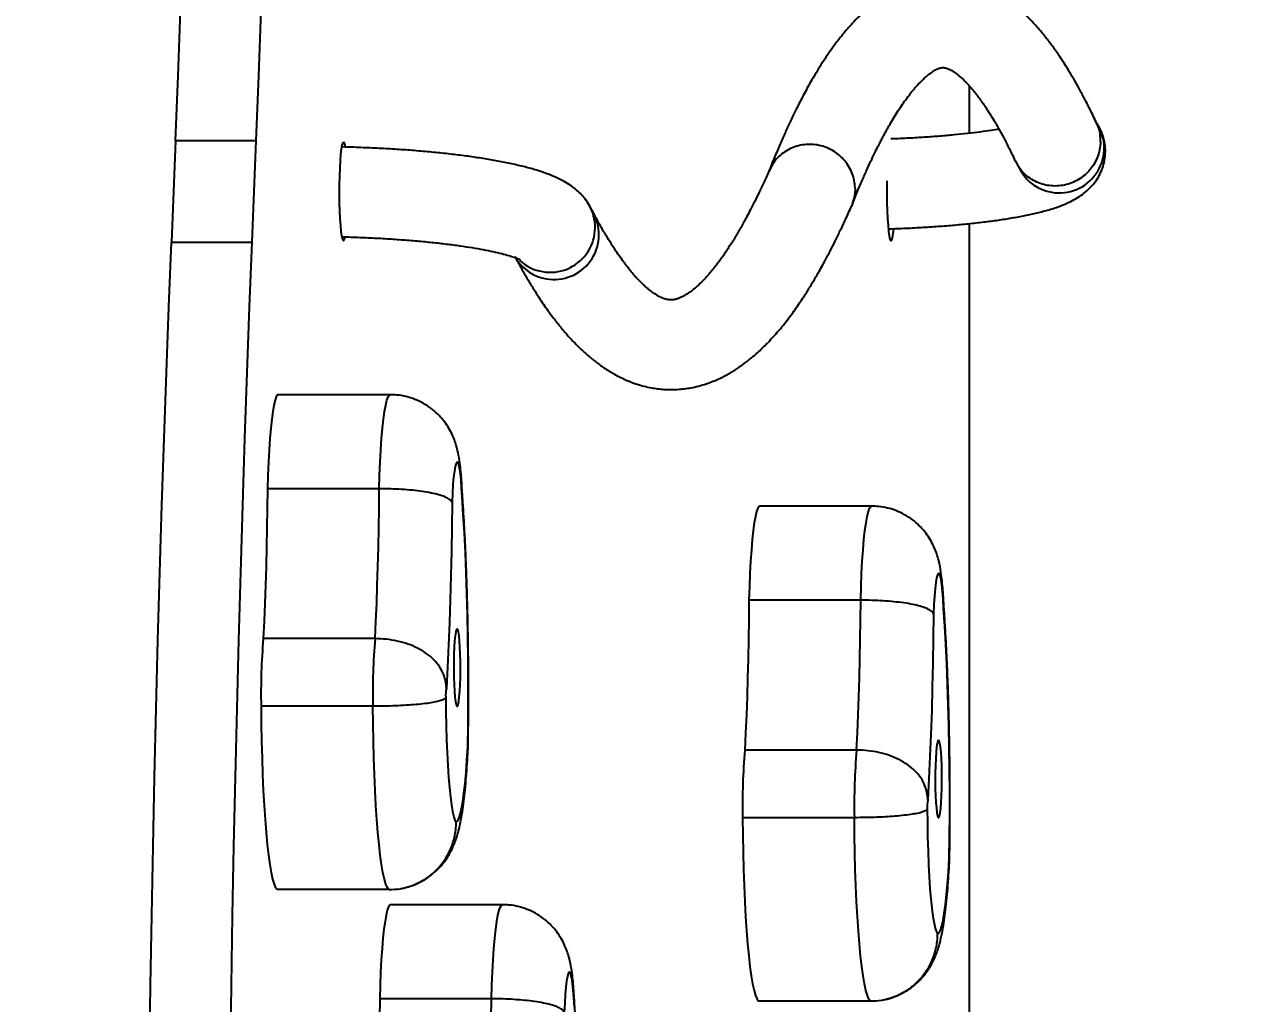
# Model space of a CAD drawing. Header units: millimetres. Extents: x -2930 to 2137, y -2830 to 2158.
# Drawn here: x 427.7 to 701.2, y -160.5 to 57.7 of the extents above; entities that cross this region are included whole.
import ezdxf

# ---------------------------------------------------------------- set-up
doc = ezdxf.new("R2010")
doc.units = ezdxf.units.MM
for name, color, linetype in [('DIKOM_ОБЪЕКТ', 7, 'Continuous'), ('DIKOM_РАЗМЕР_ЗОНА', 7, 'Continuous'), ('DIKOM_РАЗМЕР_ОБЪЕКТА', 7, 'Continuous')]:
    doc.layers.add(name, color=color, linetype=linetype)
doc.styles.add('style1', font='arial.ttf', dxfattribs={"width": 0.8})
doc.dimstyles.new('1-50', dxfattribs={"dimtxt": 300, "dimasz": 200, "dimexe": 100, "dimexo": 0, "dimgap": 100, "dimtad": 1, "dimdec": 0, "dimtxsty": 'style1', "dimcen": 0, "dimclrd": 7, "dimclre": 7, "dimadec": 1, "dimazin": 2, "dimtfac": 1, "dimtdec": 0, "dimtmove": 0, "dimatfit": 3, "dimfxl": 0, "dimlwd": 25, "dimlwe": 18, "dimarcsym": 0})

# ---------------------------------------------------------------- blocks, each defined once
blk = doc.blocks.new('*D1')
at = {"layer": 'Defpoints', "color": 0, "transparency": 16777216}
for p in [(637.08, 658.13), (-872.74, -617.13), (637.08, -617.13)]:
    blk.add_point(p, dxfattribs=at)
at = {"layer": 'DIKOM_РАЗМЕР_ОБЪЕКТА', "color": 7, "lineweight": 18, "transparency": 16777216}
for p, q in [((637.08, 658.13), (-972.74, 658.13)), ((637.08, -617.13), (-972.74, -617.13))]:
    blk.add_line(p, q, dxfattribs=at)
at = {"layer": 'DIKOM_РАЗМЕР_ОБЪЕКТА', "color": 7, "lineweight": 25, "transparency": 16777216}
blk.add_line((-872.74, 458.13), (-872.74, -417.13), dxfattribs=at)
at = {"layer": 'DIKOM_РАЗМЕР_ОБЪЕКТА', "color": 7, "transparency": 16777216}
for points in [[(-906.08, 458.13), (-839.41, 458.13), (-872.74, 658.13)], [(-906.08, -417.13), (-839.41, -417.13), (-872.74, -617.13)]]:
    blk.add_solid(points, dxfattribs=at)
at = {"layer": 'DIKOM_РАЗМЕР_ОБЪЕКТА', "color": 0, "transparency": 16777216, "insert": (-1126.02, 20.5), "char_height": 300, "attachment_point": 5, "rotation": 90, "style": 'style1'}
blk.add_mtext('1300', dxfattribs=at)
blk = doc.blocks.new('*D2')
at = {"layer": 'Defpoints', "color": 0, "transparency": 16777216}
for p in [(1137.08, 2158.13), (-2479.74, -2117.13), (1137.08, -2117.13)]:
    blk.add_point(p, dxfattribs=at)
at = {"layer": 'DIKOM_РАЗМЕР_ЗОНА', "color": 7, "lineweight": 18, "transparency": 16777216}
for p, q in [((1137.08, 2158.13), (-2579.74, 2158.13)), ((1137.08, -2117.13), (-2579.74, -2117.13))]:
    blk.add_line(p, q, dxfattribs=at)
at = {"layer": 'DIKOM_РАЗМЕР_ЗОНА', "color": 7, "lineweight": 25, "transparency": 16777216}
blk.add_line((-2479.74, 1958.13), (-2479.74, -1917.13), dxfattribs=at)
at = {"layer": 'DIKOM_РАЗМЕР_ЗОНА', "color": 7, "transparency": 16777216}
for points in [[(-2513.08, 1958.13), (-2446.41, 1958.13), (-2479.74, 2158.13)], [(-2513.08, -1917.13), (-2446.41, -1917.13), (-2479.74, -2117.13)]]:
    blk.add_solid(points, dxfattribs=at)
at = {"layer": 'DIKOM_РАЗМЕР_ЗОНА', "color": 0, "transparency": 16777216, "insert": (-2733.02, 20.5), "char_height": 300, "attachment_point": 5, "rotation": 90, "style": 'style1'}
blk.add_mtext('4300', dxfattribs=at)

msp = doc.modelspace()

# ---------------------------------------------------------------- linework, layer by layer
at = {"layer": 'DIKOM_ОБЪЕКТ'}
for p, q in [((638.16, 33.46), (638.16, 44.01)), ((666.95, 35.04), (666.25, 36.25)), ((461.28, 31.79), (460.36, 9.21)), ((479.21, 31.79), (461.28, 31.79)), ((479.21, 31.79), (478.29, 9.21)), ((648.72, 26.62), (649.59, 25.11)), ((554.55, 15.42), (553.69, 17.05)), ((638.16, -263.94), (638.16, 13.34)), ((460.36, 9.21), (478.29, 9.21)), ((509.11, -24.8), (484.2, -24.8)), ((506.68, -45.76), (481.77, -45.76)), ((616.38, -49.63), (591.47, -49.63)), ((613.95, -70.59), (589.04, -70.59)), ((505.75, -79.16), (480.85, -79.16)), ((505.27, -94.23), (480.36, -94.23)), ((613.02, -103.99), (588.12, -103.99)), ((612.54, -119.06), (587.63, -119.06)), ((508.84, -135.09), (483.93, -135.09)), ((508.87, -135.05), (509.31, -135.05)), ((534.11, -138.46), (509.21, -138.46)), ((531.68, -159.42), (506.78, -159.42)), ((616.11, -159.93), (591.2, -159.93)), ((616.15, -159.88), (616.58, -159.88))]:
    msp.add_line(p, q, dxfattribs=at)
at = {"layer": 'DIKOM_ОБЪЕКТ', "flags": 128}
for points in [[(461.28, 31.79), (461.85, 46.23), (462.39, 60.82), (462.9, 75.55), (463.38, 90.41), (463.84, 105.4), (464.26, 120.49), (464.65, 135.7), (465.01, 151.01), (465.34, 166.4), (465.64, 181.88), (465.91, 197.44), (466.14, 213.06), (466.35, 228.74), (466.52, 244.47), (466.67, 260.24), (466.78, 276.04), (466.86, 291.87), (466.91, 307.72), (466.92, 323.58)], [(484.85, 323.58), (484.84, 307.72), (484.79, 291.87), (484.71, 276.04), (484.6, 260.24), (484.46, 244.47), (484.28, 228.74), (484.08, 213.06), (483.84, 197.44), (483.57, 181.88), (483.27, 166.4), (482.94, 151.01), (482.58, 135.7), (482.19, 120.49), (481.77, 105.4), (481.31, 90.41), (480.83, 75.55), (480.32, 60.82), (479.78, 46.23), (479.21, 31.79)], [(498.71, 31.5), (498.54, 31.32), (498.37, 30.8), (498.22, 29.94), (498.08, 28.78), (497.96, 27.36), (497.87, 25.71), (497.8, 23.9), (497.76, 21.98), (497.75, 20.01), (497.78, 18.05), (497.83, 16.18), (497.91, 14.44), (498.02, 12.9), (498.15, 11.6), (498.29, 10.59), (498.46, 9.9), (498.62, 9.54), (498.8, 9.54), (498.97, 9.9), (499.07, 10.3)], [(619.79, 22.87), (619.78, 21.98), (619.77, 20.01), (619.79, 18.05), (619.85, 16.18), (619.93, 14.44), (620.04, 12.9), (620.16, 11.6), (620.31, 10.59), (620.47, 9.9), (620.64, 9.54), (620.81, 9.54), (620.98, 9.9), (621.14, 10.59), (621.29, 11.6), (621.35, 12.1)], [(454.72, -282.58), (454.73, -266.72), (454.78, -250.87), (454.86, -235.04), (454.97, -219.24), (455.12, -203.47), (455.29, -187.74), (455.5, -172.06), (455.73, -156.44), (456, -140.88), (456.3, -125.4), (456.63, -110.01), (456.99, -94.7), (457.38, -79.49), (457.8, -64.4), (458.26, -49.41), (458.74, -34.55), (459.25, -19.82), (459.79, -5.23), (460.36, 9.21)], [(478.29, 9.21), (477.72, -5.23), (477.18, -19.82), (476.67, -34.55), (476.19, -49.41), (475.74, -64.4), (475.31, -79.49), (474.92, -94.7), (474.56, -110.01), (474.23, -125.4), (473.93, -140.88), (473.66, -156.44), (473.43, -172.06), (473.22, -187.74), (473.05, -203.47), (472.9, -219.24), (472.79, -235.04), (472.71, -250.87), (472.67, -266.72), (472.65, -282.58)], [(484.2, -24.8), (484.03, -24.86), (483.75, -25.26), (483.48, -26.01), (483.21, -27.1), (482.96, -28.52), (482.73, -30.25), (482.51, -32.27), (482.31, -34.56), (482.14, -37.09), (481.99, -39.82), (481.87, -42.72), (481.77, -45.76)], [(506.68, -45.76), (506.77, -42.72), (506.89, -39.82), (507.04, -37.09), (507.21, -34.56), (507.41, -32.27), (507.63, -30.25), (507.87, -28.52), (508.12, -27.1), (508.38, -26.01), (508.66, -25.26), (508.94, -24.86), (509.11, -24.8)], [(525.14, -47.6), (525.04, -45.61), (524.91, -43.85), (524.75, -42.36), (524.58, -41.19), (524.39, -40.36), (524.19, -39.89), (523.99, -39.81), (523.79, -40.11), (523.6, -40.79), (523.42, -41.82), (523.25, -43.18), (523.11, -44.83), (523, -46.73), (522.91, -48.82)], [(481.77, -45.76), (481.73, -50.15), (481.67, -54.5), (481.58, -58.81), (481.47, -63.06), (481.35, -67.23), (481.2, -71.31), (481.03, -75.29), (480.85, -79.16)], [(505.75, -79.16), (505.94, -75.29), (506.11, -71.31), (506.25, -67.23), (506.38, -63.06), (506.49, -58.81), (506.57, -54.5), (506.63, -50.15), (506.68, -45.76)], [(522.91, -48.82), (522.85, -54.32), (522.75, -59.76), (522.63, -65.13), (522.49, -70.41), (522.31, -75.58), (522.11, -80.63), (521.89, -85.53), (521.63, -90.26)], [(526.41, -103.34), (526.47, -98.44), (526.5, -93.5), (526.5, -88.54), (526.47, -83.6), (526.41, -78.69), (526.32, -73.85), (526.19, -69.1), (526.04, -64.47), (525.86, -59.98), (525.65, -55.66), (525.41, -51.52), (525.14, -47.6)], [(591.47, -49.63), (591.3, -49.69), (591.02, -50.09), (590.75, -50.84), (590.49, -51.93), (590.23, -53.35), (590, -55.08), (589.78, -57.1), (589.58, -59.39), (589.41, -61.92), (589.26, -64.65), (589.14, -67.55), (589.04, -70.59)], [(613.95, -70.59), (614.04, -67.55), (614.16, -64.65), (614.31, -61.92), (614.49, -59.39), (614.68, -57.1), (614.9, -55.08), (615.14, -53.35), (615.39, -51.93), (615.66, -50.84), (615.93, -50.09), (616.21, -49.69), (616.38, -49.63)], [(632.42, -72.43), (632.31, -70.44), (632.18, -68.68), (632.03, -67.19), (631.85, -66.02), (631.66, -65.19), (631.47, -64.72), (631.26, -64.64), (631.06, -64.94), (630.87, -65.62), (630.69, -66.65), (630.53, -68.01), (630.38, -69.66), (630.27, -71.56), (630.18, -73.65)], [(589.04, -70.59), (589, -74.98), (588.94, -79.34), (588.85, -83.64), (588.75, -87.89), (588.62, -92.06), (588.47, -96.14), (588.31, -100.12), (588.12, -103.99)], [(613.02, -103.99), (613.21, -100.12), (613.38, -96.14), (613.52, -92.06), (613.65, -87.89), (613.76, -83.64), (613.84, -79.34), (613.91, -74.98), (613.95, -70.59)], [(630.18, -73.65), (630.12, -79.15), (630.02, -84.59), (629.9, -89.96), (629.76, -95.24), (629.58, -100.41), (629.38, -105.46), (629.16, -110.36), (628.91, -115.09)], [(633.68, -128.18), (633.74, -123.27), (633.78, -118.33), (633.78, -113.37), (633.75, -108.43), (633.68, -103.52), (633.59, -98.68), (633.47, -93.94), (633.31, -89.3), (633.13, -84.81), (632.92, -80.49), (632.68, -76.35), (632.42, -72.43)], [(524.03, -76.96), (523.88, -77.14), (523.73, -77.66), (523.6, -78.51), (523.48, -79.65), (523.39, -81.03), (523.32, -82.59), (523.29, -84.28), (523.28, -86.03), (523.3, -87.75), (523.35, -89.39), (523.44, -90.87), (523.54, -92.14), (523.66, -93.13), (523.8, -93.82), (523.95, -94.17), (524.11, -94.17), (524.25, -93.82), (524.39, -93.13), (524.52, -92.14), (524.62, -90.87), (524.7, -89.39), (524.76, -87.75), (524.78, -86.03), (524.77, -84.28), (524.73, -82.59), (524.67, -81.03), (524.57, -79.65), (524.46, -78.51), (524.33, -77.66), (524.18, -77.14), (524.03, -76.96)], [(521.51, -92.21), (521.54, -95.43), (521.59, -98.6), (521.68, -101.68), (521.79, -104.63), (521.94, -107.42), (522.11, -110), (522.3, -112.34), (522.52, -114.42), (522.75, -116.22), (523.01, -117.69), (523.27, -118.84), (523.54, -119.64), (523.82, -120.09)], [(480.36, -94.23), (480.4, -98.15), (480.47, -102.01), (480.57, -105.79), (480.7, -109.45), (480.85, -112.97), (481.04, -116.31), (481.25, -119.44), (481.48, -122.35), (481.73, -125.01), (482.01, -127.4), (482.3, -129.49), (482.6, -131.28), (482.92, -132.74), (483.25, -133.87), (483.59, -134.66), (483.93, -135.09)], [(508.84, -135.09), (508.49, -134.66), (508.16, -133.87), (507.83, -132.74), (507.51, -131.28), (507.2, -129.49), (506.91, -127.4), (506.64, -125.01), (506.38, -122.35), (506.15, -119.44), (505.94, -116.31), (505.76, -112.97), (505.6, -109.45), (505.47, -105.79), (505.38, -102.01), (505.31, -98.15), (505.27, -94.23)], [(523.82, -120.09), (524.13, -119.86), (524.44, -119.28), (524.73, -118.36), (525.02, -117.09), (525.3, -115.5), (525.56, -113.61), (525.81, -111.42), (526.03, -108.96), (526.23, -106.26), (526.41, -103.34)], [(631.3, -101.8), (631.15, -101.97), (631, -102.49), (630.87, -103.34), (630.76, -104.48), (630.66, -105.86), (630.6, -107.43), (630.56, -109.12), (630.55, -110.86), (630.57, -112.58), (630.63, -114.22), (630.71, -115.7), (630.81, -116.97), (630.94, -117.96), (631.08, -118.65), (631.23, -119), (631.38, -119), (631.53, -118.65), (631.67, -117.96), (631.79, -116.97), (631.9, -115.7), (631.98, -114.22), (632.03, -112.58), (632.05, -110.86), (632.04, -109.12), (632.01, -107.43), (631.94, -105.86), (631.85, -104.48), (631.73, -103.34), (631.6, -102.49), (631.45, -101.97), (631.3, -101.8)], [(628.78, -117.04), (628.81, -120.26), (628.86, -123.43), (628.95, -126.51), (629.07, -129.46), (629.21, -132.25), (629.38, -134.83), (629.57, -137.17), (629.79, -139.26), (630.03, -141.05), (630.28, -142.53), (630.54, -143.67), (630.81, -144.48), (631.09, -144.92)], [(587.63, -119.06), (587.67, -122.98), (587.74, -126.85), (587.84, -130.62), (587.97, -134.28), (588.13, -137.8), (588.31, -141.14), (588.52, -144.28), (588.75, -147.18), (589, -149.84), (589.28, -152.23), (589.57, -154.33), (589.87, -156.11), (590.19, -157.58), (590.52, -158.71), (590.86, -159.49), (591.2, -159.93)], [(616.11, -159.93), (615.77, -159.49), (615.43, -158.71), (615.1, -157.58), (614.78, -156.11), (614.47, -154.33), (614.18, -152.23), (613.91, -149.84), (613.65, -147.18), (613.42, -144.28), (613.21, -141.14), (613.03, -137.8), (612.87, -134.28), (612.75, -130.62), (612.65, -126.85), (612.58, -122.98), (612.54, -119.06)], [(631.09, -144.92), (631.4, -144.69), (631.71, -144.11), (632.01, -143.19), (632.3, -141.92), (632.57, -140.33), (632.83, -138.44), (633.08, -136.25), (633.3, -133.79), (633.5, -131.09), (633.68, -128.18)], [(509.21, -138.46), (509.04, -138.52), (508.76, -138.92), (508.48, -139.67), (508.22, -140.76), (507.97, -142.18), (507.73, -143.91), (507.51, -145.93), (507.32, -148.22), (507.14, -150.75), (506.99, -153.48), (506.87, -156.38), (506.78, -159.42)], [(531.68, -159.42), (531.78, -156.38), (531.9, -153.48), (532.05, -150.75), (532.22, -148.22), (532.42, -145.93), (532.64, -143.91), (532.87, -142.18), (533.13, -140.76), (533.39, -139.67), (533.66, -138.92), (533.94, -138.52), (534.11, -138.46)], [(550.15, -161.26), (550.05, -159.27), (549.91, -157.51), (549.76, -156.02), (549.59, -154.85), (549.4, -154.02), (549.2, -153.55), (549, -153.47), (548.8, -153.77), (548.6, -154.45), (548.42, -155.48), (548.26, -156.84), (548.12, -158.49), (548, -160.39), (547.91, -162.48)], [(506.78, -159.42), (506.74, -163.81), (506.67, -168.16), (506.59, -172.47), (506.48, -176.72), (506.35, -180.89), (506.21, -184.97), (506.04, -188.95), (505.85, -192.82)], [(530.76, -192.82), (530.94, -188.95), (531.11, -184.97), (531.26, -180.89), (531.38, -176.72), (531.49, -172.47), (531.58, -168.16), (531.64, -163.81), (531.68, -159.42)]]:
    msp.add_lwpolyline(points, dxfattribs=at)
at = {"layer": 'DIKOM_ОБЪЕКТ'}
for centre, radius, start, end in [((658.19, 30.19), 10.01, 260.3182, 28.9874), ((497.48, 30.44), 1.63, 3.7028, 40.7577), ((658.08, 29.98), 9.79, 209.877, 260.7791), ((544.77, 12.5), 10.01, 260.2572, 27.0611), ((545.63, 10.88), 10.01, 260.2578, 27.0233), ((545.5, 10.67), 9.78, 211.7925, 260.814), ((544.66, 12.33), 9.82, 227.0702, 260.7603), ((623.08, -91.28), 142.75, 175.1288, 181.1849), ((647.98, -91.28), 142.74, 175.1287, 181.1851), ((526.56, -91.55), 5.09, 165.345, 187.3987), ((730.35, -116.11), 142.74, 175.1287, 181.1851), ((755.27, -116.11), 142.76, 175.129, 181.1847), ((633.83, -116.38), 5.09, 165.3466, 187.3971)]:
    msp.add_arc(centre, radius, start, end, dxfattribs=at)
for points, knots in [([(666.43, 35.88), (665.97, 36.86), (665.06, 38.77), (663.73, 41.37), (662.48, 43.69), (661.32, 45.72), (660.26, 47.49), (659.3, 49.03), (658.41, 50.39), (657.57, 51.62), (656.74, 52.78), (655.92, 53.89), (655.1, 54.95), (654.2, 56.05), (653.21, 57.2), (652.14, 58.37), (651.06, 59.47), (649.95, 60.52), (648.8, 61.53), (647.51, 62.56), (646.07, 63.61), (644.47, 64.63), (642.74, 65.58), (640.97, 66.38), (639.25, 67.01), (637.61, 67.47), (636.04, 67.79), (634.08, 68.06), (631.66, 68.15), (628.8, 67.88), (626.22, 67.29), (624, 66.53), (622.11, 65.7), (620.35, 64.76), (618.68, 63.72), (617.1, 62.58), (615.56, 61.34), (614.02, 59.95), (612.44, 58.37), (610.83, 56.59), (609.22, 54.62), (607.77, 52.69), (606.49, 50.85), (605.38, 49.17), (604.33, 47.49), (603.34, 45.84), (602.42, 44.23), (601.56, 42.65), (600.75, 41.13), (599.96, 39.58), (599.12, 37.89), (598.17, 35.92), (597.12, 33.65), (595.97, 31.05), (594.72, 28.11), (593.86, 25.95), (593.41, 24.83)], [0, 0, 0, 0, 0.023649, 0.046221, 0.067074, 0.08621, 0.103627, 0.119326, 0.133304, 0.146833, 0.159812, 0.172599, 0.185195, 0.1976, 0.213184, 0.22854, 0.24367, 0.258574, 0.273433, 0.289504, 0.307022, 0.32599, 0.346405, 0.366975, 0.386278, 0.404313, 0.421079, 0.437188, 0.466746, 0.496228, 0.52435, 0.545854, 0.566264, 0.586275, 0.606123, 0.625809, 0.646127, 0.666773, 0.688868, 0.712174, 0.73619, 0.7609, 0.778975, 0.796857, 0.813838, 0.829917, 0.845094, 0.859368, 0.873163, 0.885681, 0.900066, 0.916319, 0.93444, 0.954427, 0.976281, 1, 1, 1, 1]), ([(612.01, 17.47), (612.43, 18.51), (613.23, 20.51), (614.38, 23.21), (615.42, 25.56), (616.36, 27.59), (617.19, 29.32), (617.88, 30.7), (618.44, 31.78), (618.89, 32.65), (619.33, 33.47), (619.78, 34.29), (620.25, 35.11), (620.86, 36.17), (621.63, 37.45), (622.56, 38.91), (623.51, 40.3), (624.42, 41.56), (625.29, 42.68), (626.19, 43.75), (627.09, 44.74), (627.98, 45.61), (628.75, 46.29), (629.43, 46.82), (630.01, 47.22), (630.5, 47.51), (630.92, 47.73), (631.23, 47.87), (631.47, 47.96), (631.67, 48.02), (631.87, 48.07), (632.08, 48.1), (632.32, 48.1), (632.58, 48.08), (632.89, 48.02), (633.23, 47.92), (633.61, 47.77), (634.04, 47.56), (634.49, 47.29), (634.95, 46.98), (635.41, 46.64), (635.87, 46.27), (636.48, 45.74), (637.27, 44.98), (638.04, 44.16), (638.6, 43.51), (638.95, 43.1), (639.35, 42.62), (639.81, 42.03), (640.37, 41.29), (641.04, 40.37), (641.82, 39.23), (642.69, 37.9), (643.65, 36.33), (644.7, 34.5), (645.85, 32.39), (647.09, 29.98), (647.96, 28.16), (648.4, 27.23)], [0, 0, 0, 0, 0.024623, 0.047232, 0.067827, 0.086409, 0.102979, 0.117537, 0.127564, 0.136429, 0.145286, 0.154513, 0.16411, 0.174077, 0.192797, 0.212697, 0.233448, 0.253845, 0.273775, 0.293239, 0.318479, 0.342111, 0.364008, 0.38445, 0.404865, 0.425456, 0.446266, 0.468033, 0.484291, 0.501166, 0.518637, 0.536265, 0.553882, 0.571487, 0.589373, 0.608666, 0.627285, 0.647129, 0.667432, 0.686267, 0.703541, 0.719253, 0.733421, 0.759571, 0.784719, 0.792416, 0.800153, 0.80907, 0.819419, 0.831202, 0.846046, 0.862675, 0.881091, 0.901295, 0.923286, 0.947067, 0.972637, 1, 1, 1, 1]), ([(667.37, 31.58), (667.37, 31.62), (667.37, 31.93), (667.3, 33.33), (667.11, 34.85), (666.44, 35.81), (666.41, 35.87)], [0, 0, 0, 0, 0.024718, 0.209278, 0.955953, 1, 1, 1, 1]), ([(620.12, 12.16), (621.09, 12.19), (623.39, 12.27), (626.94, 12.45), (630.75, 12.69), (634.44, 12.97), (637.99, 13.31), (641.39, 13.69), (644.63, 14.11), (647.7, 14.59), (650.61, 15.13), (653.36, 15.73), (656, 16.43), (658.44, 17.24), (660.53, 18.13), (662.24, 19.06), (663.63, 20.01), (664.86, 21.08), (665.97, 22.29), (666.92, 23.67), (667.68, 25.22), (668.23, 26.96), (668.5, 28.83), (668.43, 30.74), (668.06, 32.54), (667.53, 33.97), (667.11, 34.75), (666.95, 35.04)], [0, 0, 0, 0, 0.036145, 0.085767, 0.135507, 0.185408, 0.235533, 0.285961, 0.336811, 0.388255, 0.44057, 0.494215, 0.550026, 0.609641, 0.664634, 0.704043, 0.737787, 0.767987, 0.796083, 0.823022, 0.849356, 0.875382, 0.90409, 0.931726, 0.958435, 0.984552, 1, 1, 1, 1]), ([(644.75, 34.4), (644.18, 34.3), (642.86, 34.07), (640.51, 33.74), (637.76, 33.4), (634.77, 33.09), (631.57, 32.81), (628.2, 32.56), (624.66, 32.36), (622.14, 32.24), (620.78, 32.19), (620.66, 32.19)], [0, 0, 0, 0, 0.095113, 0.2182665, 0.343608, 0.4705803, 0.5987675, 0.7278656, 0.8576399, 0.9879178, 1, 1, 1, 1]), ([(553.69, 17.05), (553.39, 17.55), (552.81, 18.55), (551.75, 19.79), (550.6, 20.88), (549.3, 21.87), (547.8, 22.79), (545.96, 23.71), (543.76, 24.6), (541.23, 25.41), (538.47, 26.15), (535.52, 26.82), (532.36, 27.43), (529.06, 27.97), (525.63, 28.45), (522.05, 28.88), (518.35, 29.27), (514.54, 29.6), (510.63, 29.88), (506.64, 30.11), (502.59, 30.28), (499.8, 30.38), (498.38, 30.41), (498.32, 30.41)], [0, 0, 0, 0, 0.03056, 0.060209, 0.09165, 0.126098, 0.165548, 0.213091, 0.272782, 0.334129, 0.391536, 0.451903, 0.509725, 0.565995, 0.621286, 0.675921, 0.730105, 0.783965, 0.837595, 0.89106, 0.944411, 0.997688, 1, 1, 1, 1]), ([(612.69, 21.21), (612.69, 21.25), (612.69, 21.55), (612.58, 22.94), (611.89, 25.36), (609.92, 28.13), (607.14, 30.12), (603.87, 31.1), (600.46, 30.97), (597.33, 29.73), (594.89, 27.74), (594.04, 25.97), (593.66, 25.19)], [0, 0, 0, 0, 0.0050589, 0.0338448, 0.1579662, 0.282089, 0.4061984, 0.5303071, 0.6544173, 0.7785355, 0.9026608, 1, 1, 1, 1]), ([(667.37, 31.58), (667.37, 31.54), (667.36, 31.24), (667.27, 29.82), (666.57, 27.38), (664.6, 24.59), (661.83, 22.59), (658.55, 21.61), (655.14, 21.74), (652.02, 23.01), (649.64, 24.95), (648.82, 26.64), (648.49, 27.33)], [0, 0, 0, 0, 0.004151, 0.0351456, 0.1605419, 0.2859377, 0.4113046, 0.5366689, 0.6620396, 0.7874247, 0.9128257, 1, 1, 1, 1]), ([(593.6, 25.29), (593.21, 24.41), (592.45, 22.7), (591.36, 20.38), (590.35, 18.32), (589.44, 16.52), (588.62, 14.95), (587.88, 13.6), (587.27, 12.51), (586.77, 11.64), (586.37, 10.97), (586.03, 10.4), (585.75, 9.93), (585.51, 9.55), (585.21, 9.06), (584.79, 8.39), (584.24, 7.56), (583.65, 6.68), (583.03, 5.79), (582.38, 4.89), (581.65, 3.93), (580.86, 2.92), (579.99, 1.91), (579.14, 0.97), (578.34, 0.15), (577.62, -0.53), (577.01, -1.06), (576.51, -1.47), (576.1, -1.79), (575.73, -2.05), (575.4, -2.28), (575.09, -2.48), (574.79, -2.66), (574.47, -2.84), (574.14, -3.01), (573.8, -3.17), (573.47, -3.3), (573.18, -3.41), (572.89, -3.5), (572.6, -3.57), (572.3, -3.63), (571.98, -3.66), (571.62, -3.67), (571.22, -3.64), (570.73, -3.55), (570.24, -3.42), (569.75, -3.24), (569.26, -3.02), (568.74, -2.74), (568.22, -2.42), (567.73, -2.09), (567.28, -1.76), (566.85, -1.43), (566.43, -1.09), (566.01, -0.72), (565.55, -0.3), (565.11, 0.12), (564.71, 0.53), (564.33, 0.92), (563.89, 1.38), (563.39, 1.95), (562.79, 2.65), (562.08, 3.51), (561.27, 4.56), (560.37, 5.79), (559.38, 7.23), (558.29, 8.89), (557.12, 10.81), (555.85, 13), (554.97, 14.63), (554.52, 15.48)], [0, 0, 0, 0, 0.022455, 0.043234, 0.062337, 0.079765, 0.095518, 0.109597, 0.122002, 0.130754, 0.138425, 0.145018, 0.150531, 0.154965, 0.158715, 0.16859, 0.180048, 0.191615, 0.204411, 0.21813, 0.232691, 0.251124, 0.270749, 0.291274, 0.310531, 0.328083, 0.343928, 0.356153, 0.367126, 0.377025, 0.386785, 0.396542, 0.406297, 0.416049, 0.429453, 0.442872, 0.457409, 0.473693, 0.488523, 0.504553, 0.521636, 0.538527, 0.554949, 0.575743, 0.596256, 0.618087, 0.635762, 0.654275, 0.673625, 0.692307, 0.709039, 0.723821, 0.736651, 0.747504, 0.758457, 0.769985, 0.782087, 0.789989, 0.798354, 0.807983, 0.818943, 0.831233, 0.846521, 0.863467, 0.882073, 0.902337, 0.924261, 0.947846, 0.973092, 1, 1, 1, 1]), ([(612.69, 21.21), (612.69, 21.16), (612.7, 20.86), (612.66, 19.48), (612.23, 18.21), (611.88, 17.18)], [0, 0, 0, 0, 0.032406, 0.216784, 1, 1, 1, 1]), ([(536.9, 6.01), (537.39, 5.1), (538.34, 3.34), (539.72, 0.95), (541, -1.16), (542.17, -3), (543.23, -4.59), (544.19, -5.96), (545.07, -7.16), (545.89, -8.25), (546.71, -9.28), (547.53, -10.28), (548.36, -11.25), (549.28, -12.28), (550.28, -13.34), (551.34, -14.39), (552.35, -15.34), (553.25, -16.13), (554.07, -16.82), (554.87, -17.45), (555.77, -18.12), (556.79, -18.83), (557.93, -19.57), (559.19, -20.3), (560.51, -20.99), (561.86, -21.61), (563.31, -22.18), (564.84, -22.69), (566.45, -23.1), (567.95, -23.38), (569.41, -23.56), (570.84, -23.66), (572.33, -23.67), (573.86, -23.58), (575.39, -23.39), (577.02, -23.08), (578.67, -22.66), (580.28, -22.12), (581.7, -21.55), (583.92, -20.52), (585.84, -19.38), (587.54, -18.19), (588.31, -17.62), (589.15, -16.97), (590.05, -16.22), (591.02, -15.37), (592.05, -14.41), (593.13, -13.34), (594.24, -12.16), (595.45, -10.8), (596.69, -9.31), (597.93, -7.73), (599.06, -6.19), (600.07, -4.75), (600.96, -3.42), (601.74, -2.23), (602.32, -1.29), (602.81, -0.51), (603.27, 0.25), (603.84, 1.21), (604.52, 2.39), (605.32, 3.8), (606.2, 5.42), (607.17, 7.26), (608.22, 9.33), (609.36, 11.67), (610.6, 14.31), (611.46, 16.23), (611.9, 17.22)], [0, 0, 0, 0, 0.023493, 0.045273, 0.065339, 0.083692, 0.10033, 0.115254, 0.128461, 0.141155, 0.153443, 0.165731, 0.178019, 0.190306, 0.205664, 0.220556, 0.23437, 0.247103, 0.256382, 0.266217, 0.277202, 0.289337, 0.302875, 0.317606, 0.333388, 0.348932, 0.363925, 0.382725, 0.400579, 0.417485, 0.432339, 0.447618, 0.463322, 0.479452, 0.495726, 0.511028, 0.530103, 0.547163, 0.562241, 0.576648, 0.621962, 0.631065, 0.640948, 0.651912, 0.663956, 0.67708, 0.691022, 0.706005, 0.721989, 0.737792, 0.757224, 0.775424, 0.792391, 0.808063, 0.821983, 0.834059, 0.844292, 0.849862, 0.857274, 0.866533, 0.877639, 0.890591, 0.905389, 0.921031, 0.938314, 0.957237, 0.977799, 1, 1, 1, 1]), ([(498.36, 10.4), (499.05, 10.38), (501.03, 10.33), (504.24, 10.2), (507.97, 10.01), (511.61, 9.76), (515.12, 9.48), (518.49, 9.15), (521.67, 8.79), (524.65, 8.4), (527.4, 7.98), (529.9, 7.54), (532.1, 7.09), (534, 6.65), (535.56, 6.22), (536.72, 5.85), (537.51, 5.55), (537.94, 5.36), (538.11, 5.26), (538.08, 5.28), (538.07, 5.29)], [0, 0, 0, 0, 0.0357231, 0.1016925, 0.167585, 0.2333557, 0.2989529, 0.3643113, 0.4293532, 0.4939755, 0.5580427, 0.6213742, 0.6837248, 0.7447651, 0.8040575, 0.8610393, 0.9088069, 0.9529529, 0.9934162, 1, 1, 1, 1]), ([(525.18, -46.8), (525.17, -46.55), (525.12, -45.57), (525.03, -43.93), (524.86, -41.92), (524.63, -39.85), (524.33, -38.01), (523.9, -36.27), (523.43, -34.84), (522.83, -33.43), (522.01, -31.95), (520.96, -30.46), (519.68, -29.04), (518.17, -27.76), (516.48, -26.67), (514.63, -25.79), (512.67, -25.18), (510.81, -24.83), (509.62, -24.83), (509.11, -24.83)], [0, 0, 0, 0, 0.023907, 0.093912, 0.166386, 0.245084, 0.342543, 0.400558, 0.447668, 0.495763, 0.547134, 0.601635, 0.658246, 0.716331, 0.775417, 0.83514, 0.895263, 0.955628, 1, 1, 1, 1]), ([(522.91, -48.82), (522.91, -48.82), (522.81, -48.55), (522.41, -48.11), (521.33, -47.55), (519.98, -47.09), (518.29, -46.69), (516.32, -46.36), (514.09, -46.09), (511.72, -45.9), (509.21, -45.78), (507.53, -45.77), (506.68, -45.76)], [0, 0, 0, 0, 0.0020426, 0.1451453, 0.2509348, 0.3597577, 0.4650832, 0.5734312, 0.6785542, 0.7867057, 0.8918265, 1, 1, 1, 1]), ([(525.09, -46.8), (525.14, -47.06), (525.18, -47.32), (525.15, -47.59), (525.14, -47.6)], [0, 0, 0, 0, 0.965397, 1, 1, 1, 1]), ([(526.46, -103.83), (526.46, -103.8), (526.49, -102.23), (526.53, -99.08), (526.56, -94.38), (526.57, -89.67), (526.55, -84.96), (526.5, -80.27), (526.42, -75.63), (526.32, -71.06), (526.18, -66.57), (526.03, -62.18), (525.84, -57.91), (525.63, -53.79), (525.41, -50.02), (525.25, -47.72), (525.17, -46.67)], [0, 0, 0, 0, 0.001478, 0.07909, 0.156671, 0.234225, 0.311775, 0.389335, 0.466925, 0.544568, 0.622287, 0.700113, 0.77808, 0.856234, 0.934633, 1, 1, 1, 1]), ([(632.45, -71.63), (632.44, -71.38), (632.4, -70.4), (632.3, -68.76), (632.13, -66.75), (631.9, -64.68), (631.6, -62.84), (631.17, -61.1), (630.7, -59.68), (630.1, -58.26), (629.29, -56.78), (628.24, -55.29), (626.95, -53.88), (625.45, -52.59), (623.75, -51.5), (621.91, -50.62), (619.94, -50.01), (618.08, -49.66), (616.89, -49.66), (616.38, -49.66)], [0, 0, 0, 0, 0.023906, 0.09391, 0.166385, 0.245085, 0.342543, 0.400556, 0.447667, 0.495762, 0.547133, 0.601634, 0.658245, 0.716331, 0.775416, 0.835138, 0.895261, 0.955628, 1, 1, 1, 1]), ([(630.18, -73.65), (630.18, -73.65), (630.08, -73.38), (629.69, -72.94), (628.6, -72.38), (627.26, -71.92), (625.56, -71.52), (623.59, -71.19), (621.37, -70.93), (618.99, -70.74), (616.48, -70.62), (614.8, -70.6), (613.95, -70.59)], [0, 0, 0, 0, 0.002043, 0.145148, 0.250937, 0.359758, 0.465081, 0.573433, 0.678551, 0.786707, 0.891827, 1, 1, 1, 1]), ([(632.36, -71.63), (632.41, -71.89), (632.45, -72.16), (632.42, -72.42), (632.42, -72.43)], [0, 0, 0, 0, 0.965333, 1, 1, 1, 1]), ([(633.73, -128.66), (633.73, -128.63), (633.76, -127.06), (633.8, -123.91), (633.83, -119.21), (633.84, -114.5), (633.82, -109.79), (633.77, -105.1), (633.69, -100.46), (633.59, -95.89), (633.46, -91.4), (633.3, -87.01), (633.11, -82.74), (632.9, -78.62), (632.68, -74.85), (632.52, -72.55), (632.44, -71.5)], [0, 0, 0, 0, 0.001478, 0.079091, 0.156671, 0.234226, 0.311775, 0.389336, 0.466926, 0.544568, 0.622287, 0.700113, 0.77808, 0.856234, 0.934633, 1, 1, 1, 1]), ([(521.63, -90.26), (521.63, -90.26), (521.61, -89.67), (521.48, -88.57), (520.99, -86.95), (520.13, -85.33), (518.83, -83.77), (517.18, -82.39), (515.26, -81.25), (513.08, -80.32), (510.74, -79.66), (508.26, -79.24), (506.6, -79.18), (505.75, -79.16)], [0, 0, 0, 0, 0.001081, 0.081259, 0.164375, 0.268224, 0.375111, 0.478071, 0.583957, 0.686487, 0.791959, 0.894489, 1, 1, 1, 1]), ([(521.51, -92.21), (521.51, -92.21), (521.41, -92.46), (521.02, -92.76), (519.95, -93.13), (518.61, -93.41), (516.91, -93.65), (514.94, -93.86), (512.71, -94.02), (510.32, -94.14), (507.81, -94.21), (506.12, -94.22), (505.27, -94.23)], [0, 0, 0, 0, 0.001677, 0.143232, 0.248867, 0.357555, 0.463117, 0.571735, 0.677269, 0.785867, 0.891403, 1, 1, 1, 1]), ([(511.59, -134.82), (511.75, -134.79), (512.6, -134.68), (514.06, -134.21), (515.9, -133.42), (517.55, -132.41), (519.01, -131.27), (520.26, -130.04), (521.31, -128.75), (522.16, -127.46), (522.85, -126.18), (523.4, -124.93), (523.87, -123.66), (524.29, -122.27), (524.71, -120.51), (525.1, -118.43), (525.45, -116.02), (525.74, -113.47), (526, -110.77), (526.22, -107.86), (526.37, -105.56), (526.44, -104.2), (526.45, -103.9)], [0, 0, 0, 0, 0.010234, 0.053311, 0.095013, 0.135477, 0.174765, 0.21291, 0.249951, 0.28613, 0.322224, 0.359474, 0.399888, 0.446873, 0.506611, 0.594257, 0.67536, 0.750556, 0.829715, 0.905253, 0.978828, 1, 1, 1, 1]), ([(526.36, -103.89), (526.4, -103.71), (526.45, -103.53), (526.41, -103.35), (526.41, -103.34)], [0, 0, 0, 0, 0.973368, 1, 1, 1, 1]), ([(628.91, -115.09), (628.91, -115.09), (628.88, -114.5), (628.75, -113.4), (628.26, -111.79), (627.4, -110.16), (626.1, -108.6), (624.45, -107.22), (622.53, -106.08), (620.35, -105.15), (618.01, -104.49), (615.54, -104.07), (613.87, -104.01), (613.02, -103.99)], [0, 0, 0, 0, 0.001079, 0.081256, 0.164375, 0.268224, 0.375112, 0.47807, 0.583956, 0.686486, 0.791958, 0.894489, 1, 1, 1, 1]), ([(628.78, -117.04), (628.78, -117.04), (628.69, -117.29), (628.3, -117.59), (627.22, -117.96), (625.88, -118.24), (624.18, -118.49), (622.21, -118.69), (619.98, -118.85), (617.6, -118.97), (615.08, -119.05), (613.39, -119.06), (612.54, -119.06)], [0, 0, 0, 0, 0.0016795, 0.1432313, 0.2488649, 0.3575554, 0.4631171, 0.5717351, 0.6772706, 0.7858648, 0.8914028, 1, 1, 1, 1]), ([(508.84, -135.09), (509.68, -135.05), (511.35, -134.97), (513.81, -134.31), (516.11, -133.28), (518.22, -131.87), (520.06, -130.12), (521.58, -128.09), (522.74, -125.83), (523.59, -123.18), (523.82, -121.22), (523.82, -120.12), (523.82, -120.09)], [0, 0, 0, 0, 0.1073047, 0.2146122, 0.3219186, 0.4292229, 0.5365491, 0.6438742, 0.7512553, 0.8586371, 0.9966444, 1, 1, 1, 1]), ([(633.63, -128.72), (633.68, -128.55), (633.72, -128.36), (633.68, -128.18), (633.68, -128.18)], [0, 0, 0, 0, 0.973411, 1, 1, 1, 1]), ([(618.86, -159.65), (619.02, -159.63), (619.87, -159.51), (621.33, -159.04), (623.17, -158.25), (624.82, -157.25), (626.28, -156.11), (627.53, -154.87), (628.58, -153.58), (629.43, -152.29), (630.12, -151.02), (630.68, -149.77), (631.14, -148.49), (631.56, -147.1), (631.98, -145.34), (632.37, -143.26), (632.72, -140.85), (633.01, -138.31), (633.27, -135.6), (633.49, -132.69), (633.64, -130.4), (633.71, -129.03), (633.73, -128.73)], [0, 0, 0, 0, 0.0102332, 0.0533109, 0.0950124, 0.1354753, 0.1747648, 0.2129095, 0.2499497, 0.2861289, 0.3222237, 0.3594737, 0.399887, 0.4468727, 0.5066094, 0.5942569, 0.6753584, 0.7505566, 0.829714, 0.9052528, 0.9788277, 1, 1, 1, 1]), ([(550.18, -160.46), (550.17, -160.21), (550.13, -159.23), (550.03, -157.59), (549.87, -155.58), (549.63, -153.51), (549.33, -151.67), (548.91, -149.93), (548.44, -148.5), (547.83, -147.09), (547.02, -145.61), (545.97, -144.12), (544.68, -142.7), (543.18, -141.42), (541.49, -140.33), (539.64, -139.45), (537.67, -138.84), (535.82, -138.49), (534.62, -138.49), (534.11, -138.49)], [0, 0, 0, 0, 0.023906, 0.093912, 0.166386, 0.245084, 0.342543, 0.400556, 0.447668, 0.495763, 0.547133, 0.601634, 0.658246, 0.71633, 0.775417, 0.83514, 0.895262, 0.95563, 1, 1, 1, 1]), ([(616.11, -159.93), (616.95, -159.88), (618.63, -159.8), (621.08, -159.14), (623.39, -158.11), (625.49, -156.7), (627.33, -154.95), (628.85, -152.92), (630.01, -150.66), (630.86, -148.01), (631.09, -146.06), (631.09, -144.95), (631.09, -144.92)], [0, 0, 0, 0, 0.107307, 0.214612, 0.321918, 0.429225, 0.536549, 0.643876, 0.751256, 0.858638, 0.996645, 1, 1, 1, 1]), ([(547.91, -162.48), (547.91, -162.48), (547.81, -162.21), (547.42, -161.77), (546.34, -161.21), (544.99, -160.75), (543.29, -160.35), (541.32, -160.02), (539.1, -159.75), (536.72, -159.57), (534.22, -159.44), (532.54, -159.43), (531.68, -159.42)], [0, 0, 0, 0, 0.002043, 0.145145, 0.250935, 0.359758, 0.465084, 0.573432, 0.678552, 0.786707, 0.891829, 1, 1, 1, 1]), ([(551.46, -217.49), (551.46, -217.46), (551.49, -215.89), (551.53, -212.74), (551.57, -208.04), (551.57, -203.33), (551.55, -198.62), (551.5, -193.93), (551.43, -189.29), (551.32, -184.72), (551.19, -180.23), (551.03, -175.84), (550.85, -171.57), (550.63, -167.45), (550.41, -163.68), (550.25, -161.38), (550.18, -160.33)], [0, 0, 0, 0, 0.001478, 0.079091, 0.156671, 0.234225, 0.311775, 0.389335, 0.466925, 0.544568, 0.622287, 0.700113, 0.77808, 0.856234, 0.934633, 1, 1, 1, 1])]:
    msp.add_open_spline(points, degree=3, knots=knots, dxfattribs=at)

# ---------------------------------------------------------------- dimensions: what is measured, and where the dimension line sits
at = {"layer": 'DIKOM_РАЗМЕР_ЗОНА'}
dim = msp.add_linear_dim(base=(-2479.74, -2117.13), p1=(1137.08, 2158.13), p2=(1137.08, -2117.13), angle=90, text='4300', dimstyle='1-50', dxfattribs=at)
dim.commit()
dim.dimension.update_dxf_attribs({"geometry": '*D2', "text_midpoint": (-2479.74, 20.5), "dimtype": 160})
at = {"layer": 'DIKOM_РАЗМЕР_ОБЪЕКТА'}
dim = msp.add_linear_dim(base=(-872.74, -617.13), p1=(637.08, 658.13), p2=(637.08, -617.13), angle=90, text='1300', dimstyle='1-50', dxfattribs=at)
dim.commit()
dim.dimension.update_dxf_attribs({"geometry": '*D1', "text_midpoint": (-872.74, 20.5), "dimtype": 160})

doc.saveas('drawing.dxf')
